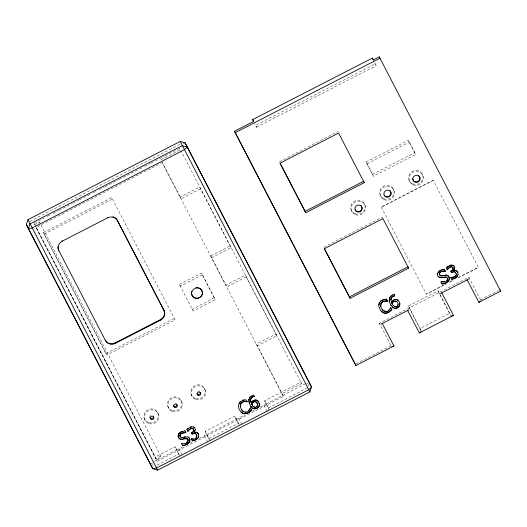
<?xml version="1.0" encoding="UTF-8"?>
<svg xmlns="http://www.w3.org/2000/svg" width="527" height="527" viewBox="0 0 527 527"><rect width="100%" height="100%" fill="white"/><g stroke="black" fill="none" stroke-linecap="round" stroke-linejoin="round"><path stroke-width="0.4" stroke-dasharray="2.63 1.98" d="M308.335 386.271L309.514 382.865M38.563 223.257L39.578 222.19L160.781 456.007L156.736 460.295L157.204 461.283L283.414 396.409L256.412 344.052L275.931 334.019L276.767 335.804L257.248 345.837L256.412 344.052M151.321 463.931L152.441 462.864M29.868 221.406L179.911 144.279M156.736 460.295L33.998 223.211L44.248 217.941M47.18 216.432L50.105 214.93M53.036 213.422L58.161 210.787M58.899 210.411L72.08 203.633M72.812 203.257L78.668 200.247M79.399 199.871L90.387 194.226M93.312 192.717L96.243 191.215M99.175 189.707L104.3 187.072M105.031 186.696L118.213 179.924M118.944 179.542L143.845 166.749M144.576 166.367L150.439 163.357M151.17 162.981L164.352 156.209M165.083 155.827L179.727 148.304L301.628 383.603L282.116 393.636M34.696 224.693L39.578 222.19M160.913 159.819L180.425 149.787L179.727 148.304M43.438 232.67L111.744 197.559L175.096 319.902L106.783 355.014L43.438 232.67L106.783 355.014M44.136 234.153L112.449 199.041L111.744 197.559M256.524 127.211L376.232 65.684L375.343 63.8L255.635 125.334L256.524 127.211L254.666 123.628M200.543 188.758L181.024 198.791L180.188 197.006L199.707 186.973L231.063 247.637L211.544 257.67L210.708 255.885L230.227 245.852L231.063 247.637M279.382 161.776L337.932 131.678M366.087 161.967L408.372 140.235L414.802 152.626L415.684 154.51L373.393 176.249L366.087 161.967L373.393 176.249M366.97 163.851L409.255 142.112L408.372 140.235M372.51 174.365L414.802 152.626M179.437 284.428L201.558 273.058L215.247 299.632L193.126 311.002L179.437 284.428L180.274 286.214L202.394 274.844L201.558 273.058M246.247 276.919L226.729 286.952L225.892 285.173L245.404 275.14L276.767 335.804M433.306 180.372L381.258 207.124L433.306 180.372L478.424 267.439L457.456 278.216M106.085 353.531L174.397 318.42L175.096 319.902M214.41 297.854L192.289 309.224L193.126 311.002M323.716 247.308L382.273 217.21L382.925 218.593M444.307 284.606L426.376 294.191L446.613 283.789M450.091 281.635L452.983 280.147M458.042 277.545L478.424 267.439M449.505 282.301L453.846 280.074M420.902 330.343L408.418 306.029L438.023 290.812L450.881 315.851M379.914 324.138A2.563 0.764 -27.4 0 1 379.703 323.986L379.381 323.288L468.832 277.307L480.808 300.469M160.781 456.007L155.9 458.516L155.201 457.028L175.208 446.744L179.628 455.519L175.208 446.744M205.135 431.363L209.555 440.137L205.135 431.363L234.732 416.146L239.159 424.92L234.732 416.146M264.659 400.764L269.086 409.538L264.659 400.764L300.93 382.121L301.628 383.603M154.279 461.428L176.815 449.847M206.742 434.465L236.34 419.248M266.267 403.86L305.792 383.551M176.42 449.32A2.563 0.764 -27.4 0 0 179.022 448.839L183.37 446.606M190.616 442.878L192.072 442.133M199.318 438.411L204.39 435.803A2.563 0.764 -27.4 0 0 206.347 433.938M235.944 418.721A2.563 0.764 -27.4 0 0 238.547 418.24L245.075 414.887M252.321 411.165L255.22 409.67M260.298 407.061L263.922 405.204A2.563 0.764 -27.4 0 0 265.871 403.339M421.277 331.068L420.065 328.492L449.669 313.282M157.079 465.143L178.884 453.931M208.811 438.55L238.415 423.333M268.342 407.951L307.129 388.01M355.969 363.775L391.021 345.758L391.35 346.45L379.381 323.288M480.479 299.777L498.555 290.489M306.536 383.412L308.025 383.136M152.151 464.873L153.541 465.275M374.605 62.37L376.232 65.684M409.255 142.112L415.684 154.51M438.023 290.812L450.506 315.126M381.258 207.124L426.376 294.191M408.418 306.029L420.065 328.492M162.046 162.006L180.188 197.006M210.708 255.885L225.892 285.173M283.414 396.409L162.211 162.593L36.001 227.466L157.204 461.283M202.394 274.844L215.247 299.632M263.922 405.204L267.136 411.396M238.547 418.24L241.761 424.439M204.39 435.803L207.605 441.995M179.022 448.839L182.23 455.038M33.998 223.211L34.756 224.673M36.271 227.592L155.201 457.028M422.318 174.062L422.779 175.05M468.832 277.307L469.162 277.999A2.563 0.764 -27.4 0 1 468.918 278.631M409.301 180.748L409.769 181.736M393.366 188.943L393.834 189.931M380.356 195.629L380.817 196.617M364.229 203.494L364.697 204.483M351.581 210.84L352.049 211.828M204.535 388.485L205.003 389.473M191.525 395.171L191.993 396.159M181.117 400.52L181.584 401.515M168.106 407.213L168.568 408.201M157.692 412.562L158.159 413.55M144.681 419.248L145.149 420.243M197.691 391.271A1.831 1.746 -25.2 0 1 199.693 391.456M174.957 403.109A1.831 1.746 -25.2 0 1 175.656 403.168M149.938 416.389A1.831 1.746 -25.2 0 1 150.854 415.348M439.861 293.572A2.563 0.764 -27.4 0 1 439.235 293.387M409.631 308.598A2.563 0.764 -27.4 0 1 409.617 308.875M148.858 422.654A7.319 6.983 -25.2 0 0 158.304 414.281A7.319 6.983 -25.2 0 0 146.401 410.783A7.319 6.983 -25.2 0 0 148.858 422.654M172.283 410.612A7.319 6.983 -25.2 0 0 181.723 402.239A7.319 6.983 -25.2 0 0 169.826 398.748A7.319 6.983 -25.2 0 0 172.283 410.612M195.701 398.577A7.319 6.983 -25.2 0 0 205.148 390.204A7.319 6.983 -25.2 0 0 193.244 386.706A7.319 6.983 -25.2 0 0 195.701 398.577M149.325 423.642A7.319 6.983 -25.2 0 0 158.772 415.269A7.319 6.983 -25.2 0 0 146.868 411.778A7.319 6.983 -25.2 0 0 149.325 423.642M172.744 411.607A7.319 6.983 -25.2 0 0 182.19 403.234A7.319 6.983 -25.2 0 0 170.287 399.736A7.319 6.983 -25.2 0 0 172.744 411.607M196.169 399.565A7.319 6.983 -25.2 0 0 205.616 391.192A7.319 6.983 -25.2 0 0 193.712 387.694A7.319 6.983 -25.2 0 0 196.169 399.565M355.06 213.738A7.319 6.983 -25.2 0 0 365.112 206.07A7.319 6.983 -25.2 0 0 353.558 201.689A7.319 6.983 -25.2 0 0 355.06 213.738M383.656 198.712A7.319 6.983 -25.2 0 0 394.097 191.564A7.319 6.983 -25.2 0 0 382.826 186.578A7.319 6.983 -25.2 0 0 383.656 198.712M412.601 183.831A7.319 6.983 -25.2 0 0 423.049 176.683A7.319 6.983 -25.2 0 0 411.778 171.697A7.319 6.983 -25.2 0 0 412.601 183.831M355.521 214.726A7.319 6.983 -25.2 0 0 365.58 207.065A7.319 6.983 -25.2 0 0 354.019 202.678A7.319 6.983 -25.2 0 0 355.521 214.726M384.117 199.7A7.319 6.983 -25.2 0 0 394.565 192.559A7.319 6.983 -25.2 0 0 383.287 187.566A7.319 6.983 -25.2 0 0 384.117 199.7M413.069 184.819A7.319 6.983 -25.2 0 0 423.517 177.678A7.319 6.983 -25.2 0 0 412.239 172.685A7.319 6.983 -25.2 0 0 413.069 184.819"/><path stroke-width="0.79" d="M251.043 406.6L250.905 406.304C253.171 411.067 260.905 407.984 259.172 403.05C261.557 409.268 251.227 411.37 250.068 404.901L248.961 401.956L248.869 399.275L249.396 403.399M392.305 307.109L394.907 308.288L397.391 307.775L399.242 306.029L399.861 303.723L399.677 305.443L398.86 306.912L396.647 308.321L395 308.486L393.241 307.854L390.481 304.461L391.324 305.858M192.329 440.842L192.19 440.546C195.352 440.532 199.522 438.148 198.475 434.465C199.957 438.174 195.583 440.895 192.329 440.842L191.327 438.872L193.343 439.083C199.166 439.511 196.597 430.012 191.999 433.998L194.918 433.392L196.4 434.419M450.723 277.347L451.679 279.211C456.316 279.521 460.018 274.33 457.113 271.458C456.81 269.699 451.764 270.74 454.551 270.509C455.796 270.055 457.482 271.827 457.541 272.136M182.566 445.578L182.428 445.282C185.767 445.289 190.682 443.082 189.753 439.024C191.176 443.128 185.972 445.658 182.566 445.578L181.413 443.319M441.916 283.948C444.439 283.5 449.465 282.195 449.281 278.289C449.735 282.07 445.038 283.895 441.916 283.948C438.049 279.336 447.897 284.178 447.614 278.987C447.166 274.238 440.631 279.863 438.2 276.405C440.111 279.653 444.92 276.161 446.863 277.307M389.196 300.14C390.138 291.662 389.078 306.325 389.295 300.337M194.239 432.318L194.041 431.916L195.398 429.393C192.658 434.94 196.499 430.065 198.284 433.958L197.368 432.779M454.564 268.625L454.656 267.564L454.656 268.823L453.53 270.582L454.656 268.823M178.021 435.842L178.745 433.556L178.271 436.883L178.166 436.139M437.417 274.317C437.634 272.999 437.272 276.062 438.293 276.603M193.587 430.519L193.626 430.065L193.725 430.816L192.954 432.048L191.453 432.977L193.567 431.251M452.91 269.626C452.779 264.231 454.004 271.688 450.802 271.352M450.816 277.545L454.63 276.886L456.158 275.265L456.151 273.697L455.058 271.939L453.18 271.662L451.395 272.466L454.267 271.767L455.447 272.334M240.18 405.441C240.055 402.009 244.805 400.309 247.183 401.772C244.027 400.744 239.508 402.905 240.404 406.752L240.319 405.737M380.599 304.995L381.014 303.256L382.813 301.457L385.421 300.825L387.457 301.036L382.905 301.655L381.107 303.453L380.771 306.207L380.692 305.192M256.313 406.923L257.578 405.415L257.143 403.063C260.134 407.364 252.558 409.281 251.913 404.387L252.552 405.461M397.635 306.049C397.944 303.842 398.596 303.736 397.635 306.049C396.199 309.112 391.713 303.888 393.61 305.792M247.183 401.772L246.201 399.881C241.689 399.433 236.946 403.748 238.843 408.392L240.154 410.882C242.631 415.5 249.192 414.103 251.491 410.085L251.346 409.789C249.284 413.122 244.192 415.078 241.096 411.962L241.241 412.259M378.748 305.028L379.4 302.689L380.995 300.825L379.051 304L378.794 306.306L380.665 310.64L383.748 313.038L386.1 313.295L388.537 312.531L391.857 309.54L389.598 311.635L387.226 312.84L384.809 313.097L381.607 311.714M257.69 400.836L258.362 401.521C256.451 398.926 252.367 400.177 251.122 402.799C249.409 400.184 250.977 396.271 254.277 396.212M250.641 401.515L250.78 401.811C249.824 399.328 251.807 396.581 254.416 396.508L253.704 394.96L252.216 395.513L250.015 397.286L249.007 399.571M390.856 299.303C389.868 296.53 397.556 294.896 393.07 296.451C391.047 296.556 390.718 301.615 390.948 299.501M186.288 443.115L187.928 441.218L187.889 439.426L188.264 440.612C187.829 443.569 183.916 444.057 181.552 443.615M446.764 280.733L447.614 278.987M451.679 279.211L456.23 277.465L458.088 274.758M179.826 435.421L180.181 436.56L179.826 435.421C179.483 431.014 188.152 434.419 184.905 430.664M179.964 435.717C180.089 432.595 184.799 433.089 185.873 432.542M439.525 274.936L439.222 273.895C439.637 271.273 443.411 270.41 445.361 271.214C443.141 270.898 439.801 271.412 439.314 274.093L440.565 275.917L446.31 275.16L448.286 276.036L446.217 274.962L444.959 275.259M437.581 273.75L439.478 270.977L441.356 269.995L444.393 269.337L442.291 269.455M26.35 224.443L27.997 219.673L180.234 141.42L185.096 142.85L309.514 382.865L311.516 387.121L309.869 391.89L157.626 470.143L152.771 468.72L28.353 228.698L26.35 224.443L152.771 468.72L156.486 468.035L308.723 389.782L311.516 387.121L185.096 142.85L183.607 143.12M240.266 406.455L241.037 408.656C242.064 411.771 246.241 413.478 248.704 410.876L250.253 407.984M248.704 410.876L250.523 408.221M391.857 309.54C390.5 304.415 389.196 313.427 385.362 311.609C382.279 310.778 381.166 308.058 380.678 306.009M390.467 308.447L390.797 307.478M452.693 277.459L454.537 276.688L456.158 275.265M250.971 396.317L249.877 396.989L249.363 398.379M389.73 297.834L391.337 295.772L394.077 294.415M193.106 428.734L193.244 429.031C191.136 426.903 188.732 431.014 187.79 431.218C188.686 429.34 192.118 426.633 193.501 429.419L193.771 430.361M452.502 267.209C451.132 265.852 447.943 268.665 447.186 269.692C448.088 267.854 451.382 265.153 452.851 267.795M240.72 401.567L239.666 402.134L239.126 403.425M392.958 300.528L391.489 302.254L393.636 300.107L395.639 299.52L398.056 300.291L397.279 299.817M251.563 403.623L251.853 404.268L251.563 403.623C252.617 401.304 256.418 400.415 257.281 403.359M251.702 403.919C252.644 402.2 255.463 400.685 256.886 402.714L256.748 402.417M391.976 303.183L392.22 303.73L391.976 303.183C393.939 299.507 398.195 301.286 398.109 304.079M392.068 303.381C392.773 301.523 395.764 300.772 396.726 301.503M178.884 433.853L180.965 432.094L184.055 431.066L185.043 430.961L186.018 432.838M387.839 311.174L389.94 309.356M186.92 429.545L188.126 428.293L186.92 429.545L187.928 431.514M446.718 267.597L447.522 266.761L446.316 268.019L447.278 269.89M182.006 431.626L179.99 432.305L179.437 433.187M188.271 428.589C189.924 427.127 192.889 425.803 194.674 427.753L193.561 426.956M447.614 266.958L450.816 265.239L452.91 265.325L454.024 266.128L453.516 265.648M451.487 272.67L450.71 271.155L452.304 270.423M381.087 301.022C381.528 299.692 390.685 298.539 384.565 299.494M441.356 269.995L439.478 270.977M452.91 265.325L450.723 265.035L448.431 266.326M380.909 324.059A2.563 0.764 -27.4 0 0 382.306 323.506L393.952 345.976L355.896 365.54L234.522 131.263L253.553 121.48L252.664 119.603L372.372 58.069L373.485 60.216M468.483 279.046A2.563 0.764 -27.4 0 1 467.212 279.863L478.852 302.333L500.65 291.128L379.275 56.857L373.261 59.946L372.372 58.069M235.174 132.646L379.927 58.24L379.275 56.857M58.649 250.239L58.886 250.733A7.319 6.983 -25.2 0 1 62.179 241.195L107.719 217.783A7.319 6.983 -25.2 0 1 117.435 220.642L164.022 310.508A7.319 6.983 -25.2 0 1 160.728 320.054L115.189 343.459A7.319 6.983 -25.2 0 1 105.472 340.607L58.649 250.239A7.319 6.983 -25.2 0 1 58.194 249.113M305.732 212.743L305.08 211.36L363.637 181.262L364.289 182.645L305.732 212.743L280.035 163.159L338.584 133.061L364.289 182.645M105.472 340.607L105.235 340.113A7.319 6.983 -25.2 0 0 114.958 342.965L160.498 319.56A7.319 6.983 -25.2 0 0 163.792 310.014L117.205 220.141A7.319 6.983 -25.2 0 0 116.546 219.12M350.073 298.275L349.421 296.892L407.97 266.794L408.623 268.177L350.073 298.275L324.368 248.691L382.925 218.593L408.623 268.177M444.61 281.886L440.809 281.787M382.306 323.506L407.681 310.462A2.563 0.764 -27.4 0 0 408.959 309.645M440.434 293.46A2.563 0.764 -27.4 0 0 441.837 292.907L467.212 279.863M193.343 439.083L191.327 438.872M407.681 310.462L419.327 332.932L453.483 315.377L441.837 292.907M396.396 299.567L394.881 299.395L393.636 300.107M190.293 426.962L191.466 426.863M394.328 306.503L396.824 306.681M242.934 400.039L244.199 400.039M187.467 438.833L187.605 439.129C184.812 437.627 180.043 441.626 178.416 437.311C180.333 441.817 185.991 436.027 188.027 439.722M180.036 436.264C182.078 440.032 187.652 434.129 189.608 438.596L188.06 437.048M184.055 436.923L185.609 436.89M383.715 310.956L387.042 311.49M256.912 400.362L255.891 399.815L254.607 400.138M180.629 437.179L182.757 437.575M253.335 406.528L255.555 407.49M439.432 274.738L441.27 276.036M241.84 410.039L243.349 411.495M397.964 300.094L399.209 301.688L399.861 303.723M448.194 275.838L449.241 277.696L448.958 276.971M453.931 265.924L454.748 267.762M194.535 427.456L195.398 429.393M258.223 401.225L259.31 403.346M393.063 305.212L392.128 303.532M309.869 391.89L180.234 141.42M157.626 470.143L27.997 219.673M444.301 269.139L445.361 271.214M393.985 294.218L394.861 295.93M386.475 299.145L387.549 301.233M280.14 163.232L305.08 211.36M324.474 248.764L349.421 296.892M252.664 119.603L253.777 121.75M234.522 131.263L355.896 365.54M250.378 407.918L251.491 410.085M194.041 431.916L195.201 432.14M191.314 432.68L192.138 434.294M251.708 403.972L252.051 404.683M499.998 289.745L500.65 291.128M456.151 273.697L456.27 274.238M443.543 275.595L442.107 275.944M438.787 271.563L437.832 272.973M393.379 294.613L392.589 294.975M391.337 295.772L390.388 296.741M383.439 299.797L382.227 300.304M382.931 310.337L382.207 309.494M253.27 400.652L252.585 401.067M252.018 401.561L251.122 402.799M245.839 412.18L244.996 412.147M163.792 310.014L164.022 310.508M117.205 220.141L117.435 220.642M160.498 319.56L160.728 320.054M107.488 217.289L107.719 217.783M196.841 432.436L196.294 432.226M196.802 435.322L196.92 435.869M196.808 436.896L196.584 437.39M196.215 437.832L195.28 438.51M114.958 342.965L115.189 343.459M61.942 240.701L62.179 241.195M390.579 304.659L389.381 301.516M198.145 433.662L198.613 434.762M178.133 436.587L178.554 437.608M189.47 438.299L189.891 439.32M391.489 302.254L390.876 300.153M449.149 277.498L449.373 278.487M58.042 248.52A7.319 6.983 -25.2 0 1 57.917 246.695M113.028 216.742A7.319 6.983 -25.2 0 1 114.188 217.196M114.728 217.493A7.319 6.983 -25.2 0 1 116.151 218.652M195.886 287.808A5.487 5.237 -25.2 0 1 202.289 291.727A5.487 5.237 -25.2 0 1 198.014 298.084A5.487 5.237 -25.2 0 1 191.611 294.165M191.518 292.795A5.487 5.237 -25.2 0 1 191.795 291.431M200.306 392.641A1.831 1.746 -25.2 0 1 196.867 393.656M176.703 404.018A1.831 1.746 -25.2 0 1 175.88 406.409A1.831 1.746 -25.2 0 1 173.449 405.691M153.278 416.06A1.831 1.746 -25.2 0 1 152.125 418.576A1.831 1.746 -25.2 0 1 149.846 417.074M360.764 205.425A3.656 3.491 -25.2 0 1 360.587 210.872A3.656 3.491 -25.2 0 1 355.119 209.825M389.716 190.543A3.656 3.491 -25.2 0 1 389.532 195.985A3.656 3.491 -25.2 0 1 384.071 194.944M418.669 175.662A3.656 3.491 -25.2 0 1 417.885 181.492A3.656 3.491 -25.2 0 1 412.654 178.752M480.565 301.101A2.563 0.764 -27.4 0 1 478.852 302.333M453.483 315.377A2.563 0.764 -27.4 0 1 451.092 316.009M421.033 331.7A2.563 0.764 -27.4 0 1 419.327 332.932M393.952 345.976A2.563 0.764 -27.4 0 1 391.976 346.634M29.999 223.929L28.353 228.698L32.075 228.02L184.312 149.767L187.098 147.105L182.237 145.676L29.999 223.929M195.293 298.203A5.487 5.237 -25.2 0 0 202.381 291.925A5.487 5.237 -25.2 0 0 193.455 289.303A5.487 5.237 -25.2 0 0 195.293 298.203M151.321 419.492A1.831 1.746 -25.2 0 0 153.93 417.707A1.831 1.746 -25.2 0 0 151.111 416.462A1.831 1.746 -25.2 0 0 151.321 419.492M174.74 407.457A1.831 1.746 -25.2 0 0 177.349 405.665A1.831 1.746 -25.2 0 0 174.536 404.42A1.831 1.746 -25.2 0 0 174.74 407.457M198.159 395.415A1.831 1.746 -25.2 0 0 200.774 393.629A1.831 1.746 -25.2 0 0 197.954 392.378A1.831 1.746 -25.2 0 0 198.159 395.415M414.861 181.999A3.656 3.491 -25.2 0 0 420.085 178.429A3.656 3.491 -25.2 0 0 414.446 175.932A3.656 3.491 -25.2 0 0 414.861 181.999M385.909 196.881A3.656 3.491 -25.2 0 0 391.133 193.31A3.656 3.491 -25.2 0 0 385.494 190.814A3.656 3.491 -25.2 0 0 385.909 196.881M356.957 211.762A3.656 3.491 -25.2 0 0 362.181 208.191A3.656 3.491 -25.2 0 0 356.542 205.695A3.656 3.491 -25.2 0 0 356.957 211.762"/></g></svg>
